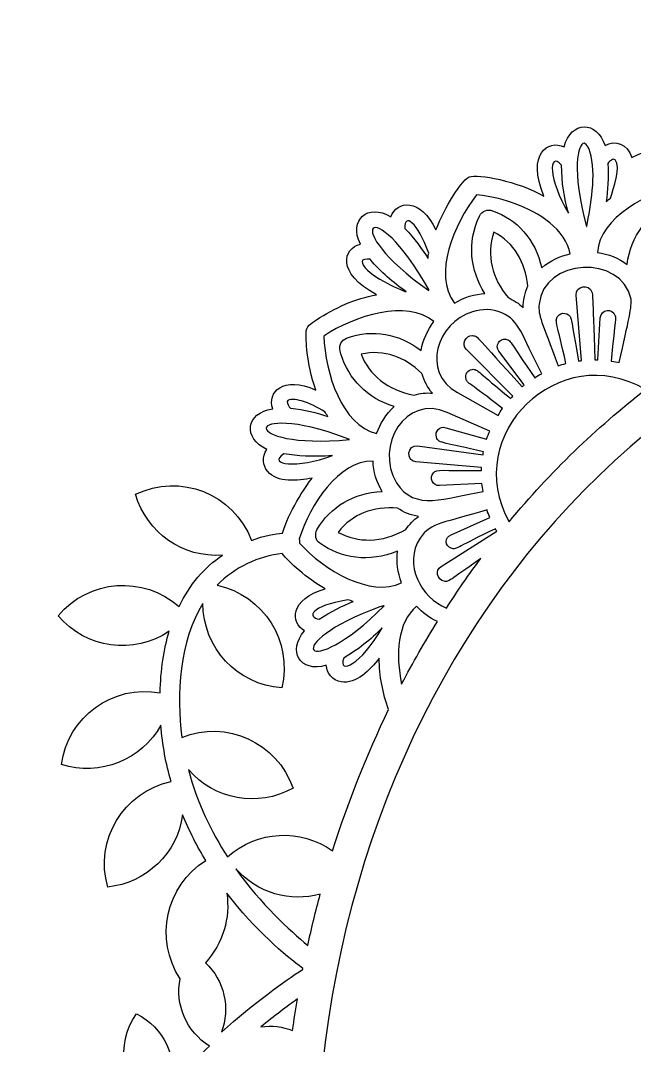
# Model space of a CAD drawing. Header units: millimetres. Extents: x -471 to 1551, y -2688 to 316.
# Drawn here: x 219.2 to 250.4, y -1533.8 to -1481.6 of the extents above; entities that cross this region are included whole.
import ezdxf

# ---------------------------------------------------------------- set-up
doc = ezdxf.new("R2010")
doc.units = ezdxf.units.MM
doc.header["$MEASUREMENT"] = 0
doc.layers.add('Layer 1', color=7, linetype='Continuous')

msp = doc.modelspace()

# ---------------------------------------------------------------- linework, layer by layer
at = {"layer": 'Layer 1', "color": 250}
for points, knots in [([(319.8197, -1599.9997), (319.3221, -1600.5894), (318.5664, -1601.7874), (317.0368, -1602.9668), (317.0368, -1602.9668), (315.2123, -1602.0269), (313.867, -1601.8057), (312.3373, -1601.8242), (312.3373, -1601.8242), (315.0096, -1601.4556), (317, -1599.244), (315.673, -1596.7561), (315.673, -1596.7561), (315.673, -1596.7561), (315.6177, -1596.6455), (315.6177, -1596.6455), (315.6177, -1596.6455), (315.5071, -1596.6455), (315.4703, -1596.6639), (315.2491, -1596.6639), (315.2491, -1596.6639), (317.0368, -1596.0373), (318.3638, -1594.8578), (318.6033, -1594.5998), (318.6033, -1594.5998), (318.6033, -1594.5998), (318.9719, -1594.2128), (318.9719, -1594.2128), (318.9719, -1594.2128), (318.9719, -1594.2128), (318.7139, -1593.7337), (318.7139, -1593.7337), (318.7139, -1593.7337), (315.2676, -1588.2785), (306.0896, -1593.3467), (306.8268, -1596.3322), (306.8268, -1596.3322), (304.3388, -1598.2673), (301.556, -1599.2257), (298.4598, -1599.4469), (298.4598, -1599.4469), (299.0864, -1599.0599), (300.8556, -1597.6776), (301.5744, -1596.9405), (301.5744, -1596.9405), (302.9382, -1597.3275), (305.4631, -1596.019), (306.6241, -1594.9316), (306.6241, -1594.9316), (308.5777, -1593.0702), (307.7115, -1590.2689), (307.7115, -1590.1952), (307.7115, -1590.1952), (307.435, -1590.1584), (304.8733, -1589.2), (302.9197, -1591.043), (302.9197, -1591.043), (301.7218, -1592.1856), (300.3212, -1594.5999), (300.6345, -1595.9452), (300.6345, -1595.9452), (299.7499, -1596.7193), (297.6673, -1599.0414), (295.2714, -1599.4469), (295.2714, -1599.4469), (294.2394, -1599.3547), (292.7834, -1599.1704), (291.7514, -1598.894), (291.7514, -1598.894), (284.3427, -1595.0053), (280.1407, -1592.6094), (273.4877, -1591.9644), (273.4877, -1591.9644), (278.3531, -1589.0157), (282.8499, -1587.0069), (286.8676, -1586.0301), (286.8676, -1586.0301), (309.8678, -1582.0308), (322.7869, -1562.9563), (323.3029, -1539.2005), (323.3029, -1539.2005), (323.5978, -1525.452), (319.4143, -1513.9888), (310.8445, -1505.161), (310.8445, -1505.161), (303.1778, -1497.2547), (293.6866, -1492.7395), (282.592, -1491.6706), (282.592, -1491.6706), (284.6561, -1485.4967), (276.0863, -1482.1793), (272.6584, -1485.2386), (272.6584, -1485.2386), (272.3267, -1485.5334), (272.124, -1485.8836), (272.0871, -1486.2338), (272.0871, -1486.2338), (272.0871, -1486.2338), (271.9397, -1486.326), (271.9397, -1486.326), (271.9397, -1486.326), (272.0318, -1484.0038), (268.2353, -1481.6264), (265.3235, -1483.9486), (265.3235, -1483.9486), (264.6047, -1483.9486), (263.9228, -1484.1144), (263.8859, -1484.1513), (263.8859, -1484.1513), (261.3426, -1484.6304), (258.9099, -1485.6994), (256.8458, -1487.2659), (256.8458, -1487.2659), (256.1455, -1487.2844), (252.0172, -1487.6714), (250.2848, -1488.5928), (250.2848, -1488.5928), (250.0637, -1487.8925), (249.4371, -1487.6898), (248.9211, -1487.9847), (248.9211, -1487.9847), (248.5156, -1486.7131), (247.1887, -1486.6946), (246.8385, -1488.0584), (246.8385, -1488.0584), (246.0276, -1487.6714), (244.9218, -1488.3901), (245.8064, -1490.5648), (245.8064, -1490.5648), (244.4795, -1489.7907), (242.4338, -1489.4222), (242.0099, -1489.588), (242.0099, -1489.588), (241.4939, -1489.8092), (240.554, -1491.5969), (240.3144, -1492.2787), (240.3144, -1492.2787), (239.5219, -1490.6385), (238.324, -1490.7859), (238.0107, -1491.6153), (238.0107, -1491.6153), (236.8496, -1490.8965), (235.8544, -1491.7811), (236.4626, -1492.9975), (236.4626, -1492.9975), (235.5964, -1493.2186), (235.2094, -1494.4719), (237.2919, -1495.5777), (237.2919, -1495.5777), (236.2046, -1495.762), (235.1357, -1496.2596), (234.2326, -1496.8493), (234.2326, -1496.8493), (233.9561, -1497.0336), (233.6981, -1497.1811), (233.6981, -1497.5496), (233.6981, -1497.5496), (233.7166, -1497.8076), (233.6797, -1498.9871), (234.1957, -1500.4246), (234.1957, -1500.4246), (232.5187, -1499.6875), (231.7077, -1500.5352), (232.0027, -1501.3829), (232.0027, -1501.3829), (230.6204, -1501.5856), (230.473, -1502.8942), (231.7078, -1503.447), (231.7078, -1503.447), (231.4313, -1503.834), (231.4866, -1504.258), (231.7446, -1504.5713), (231.7446, -1504.5713), (232.2423, -1505.161), (233.2559, -1505.0504), (234.0115, -1504.903), (234.0115, -1504.903), (233.6614, -1505.3269), (232.7951, -1506.6907), (232.5003, -1507.7044), (232.5003, -1507.7044), (232.1317, -1507.7412), (231.5603, -1507.8334), (230.9153, -1508.073), (230.9153, -1508.073), (230.0123, -1505.6956), (227.2847, -1504.6266), (225.0178, -1505.7324), (225.0178, -1505.7324), (225.5891, -1507.7044), (227.4505, -1508.976), (229.4409, -1508.8286), (229.4409, -1508.8286), (228.5195, -1509.4552), (227.7639, -1510.3214), (227.2294, -1511.4456), (227.2294, -1511.4456), (225.4233, -1509.8422), (222.6404, -1510.045), (221.0739, -1511.9064), (221.0739, -1511.9064), (222.493, -1513.5835), (224.9257, -1513.9152), (226.7318, -1512.6988), (226.7318, -1512.6988), (226.4553, -1513.6203), (226.2895, -1514.6708), (226.271, -1515.8319), (226.271, -1515.8319), (223.8568, -1515.3896), (221.5714, -1517.0482), (221.2397, -1519.481), (221.2397, -1519.481), (223.2117, -1520.1076), (225.3311, -1519.2413), (226.3079, -1517.4721), (226.3079, -1517.4721), (226.3815, -1518.4857), (226.5659, -1519.444), (226.8239, -1520.3471), (226.8239, -1520.3471), (224.3911, -1520.8631), (222.9168, -1523.3328), (223.5987, -1525.7102), (223.5987, -1525.7102), (225.5891, -1525.5075), (227.1372, -1523.9778), (227.4136, -1522.0427), (227.4136, -1522.0427), (227.7638, -1522.872), (228.1508, -1523.6461), (228.5931, -1524.3648), (228.5931, -1524.3648), (226.5474, -1525.6549), (225.9577, -1528.3641), (227.2846, -1530.3729), (227.2846, -1530.3729), (227.0266, -1531.6813), (227.5979, -1533.0636), (228.7774, -1533.8008), (228.7774, -1533.8008), (228.0033, -1534.538), (227.3768, -1535.2199), (226.8055, -1535.9018), (226.8055, -1535.9018), (227.1741, -1534.409), (226.4737, -1532.861), (225.0731, -1532.1606), (225.0731, -1532.1606), (223.9304, -1533.7087), (224.3359, -1535.9203), (225.9762, -1536.9339), (225.9762, -1536.9339), (225.5707, -1537.4684), (225.2205, -1538.0028), (224.8888, -1538.5557), (224.8888, -1538.5557), (224.723, -1537.2288), (223.7646, -1536.123), (222.4561, -1535.7728), (222.4561, -1535.7728), (221.7005, -1537.4315), (222.4193, -1539.3666), (224.0595, -1540.1406), (224.0595, -1540.1406), (223.5988, -1541.1359), (223.2671, -1542.1495), (223.0643, -1543.1446), (223.0643, -1543.1446), (222.9353, -1541.7809), (221.977, -1540.6013), (220.6131, -1540.2512), (220.6131, -1540.2512), (219.7653, -1542.1126), (220.7974, -1544.3057), (222.7878, -1544.8217), (222.7878, -1544.8217), (222.8247, -1544.748), (222.8615, -1544.6743), (222.88, -1544.5821), (222.88, -1544.5821), (222.8431, -1545.2271), (222.8431, -1545.8722), (222.9168, -1546.5172), (222.9168, -1546.5172), (221.9585, -1545.5036), (220.4473, -1545.1903), (219.1572, -1545.78), (219.1572, -1545.78), (219.618, -1547.5677), (221.4609, -1548.6182), (223.2301, -1548.1391), (223.2301, -1548.1391), (223.3223, -1548.5261), (223.8014, -1550.1295), (224.1148, -1550.3506), (224.1148, -1550.3506), (224.0041, -1550.8666), (223.9489, -1552.212), (224.1701, -1553.2993), (224.1701, -1553.2993), (222.6404, -1552.3041), (221.7005, -1553.0597), (221.8664, -1553.9259), (221.8664, -1553.9259), (220.5394, -1553.9075), (220.0971, -1555.1607), (221.2766, -1555.9163), (221.2766, -1555.9163), (220.65, -1556.5613), (220.9817, -1557.833), (223.3223, -1557.6856), (223.3223, -1557.6856), (222.1797, -1558.6992), (221.166, -1560.5238), (221.1844, -1560.9845), (221.1844, -1560.9845), (221.2397, -1561.5374), (222.622, -1562.9933), (223.1933, -1563.454), (223.1933, -1563.454), (221.3872, -1563.6936), (221.1476, -1564.8546), (221.8295, -1565.4259), (221.8295, -1565.4259), (220.779, -1566.2921), (221.295, -1567.527), (222.6588, -1567.3427), (222.6588, -1567.3427), (222.5851, -1568.2457), (223.6541, -1569.0013), (225.368, -1567.3795), (225.368, -1567.3795), (225.2021, -1568.4668), (225.3311, -1569.6279), (225.5891, -1570.6968), (225.5891, -1570.6968), (225.6813, -1571.0286), (225.7182, -1571.305), (226.0868, -1571.434), (226.0868, -1571.434), (226.3264, -1571.4893), (227.4505, -1571.9131), (228.9618, -1571.8763), (228.9618, -1571.8763), (227.727, -1573.2217), (228.2799, -1574.2722), (229.1829, -1574.2537), (229.1829, -1574.2537), (228.9249, -1575.6359), (230.1413, -1576.1888), (231.0443, -1575.1752), (231.0443, -1575.1752), (231.3208, -1575.5622), (231.7446, -1575.6543), (232.1133, -1575.4885), (232.1133, -1575.4885), (232.832, -1575.212), (233.0532, -1574.2169), (233.1453, -1573.4428), (233.1453, -1573.4428), (233.5692, -1574.1247), (235.4859, -1576.3915), (236.2784, -1576.0782), (236.2784, -1576.0782), (236.776, -1575.9307), (237.9186, -1575.3041), (238.7848, -1574.5486), (238.7848, -1574.5486), (238.6926, -1576.4284), (239.8537, -1576.797), (240.4803, -1576.2256), (240.4803, -1576.2256), (241.1438, -1577.4051), (242.4339, -1577.1287), (242.4892, -1575.728), (242.4892, -1575.728), (242.655, -1575.7833), (242.8393, -1575.7649), (243.0052, -1575.7096), (243.0052, -1575.7096), (243.0236, -1575.8939), (243.0605, -1576.2072), (243.1158, -1576.631), (243.1158, -1576.631), (242.268, -1577.184), (241.0885, -1579.3955), (240.9411, -1579.9852), (240.9411, -1579.9852), (240.6278, -1581.0725), (240.9226, -1582.0678), (241.2359, -1583.192), (241.2359, -1583.192), (241.2359, -1583.192), (241.3649, -1583.2105), (241.3649, -1583.2105), (241.3649, -1583.2105), (244.627, -1583.8555), (246.0092, -1580.188), (245.014, -1577.6447), (245.014, -1577.6447), (245.5117, -1578.603), (246.0093, -1579.4508), (246.2488, -1579.8194), (246.2488, -1579.8194), (247.5573, -1581.8835), (249.8979, -1582.9525), (250.2849, -1583.0815), (250.2849, -1583.0815), (250.2849, -1583.0815), (250.7825, -1583.2658), (250.7825, -1583.2658), (250.7825, -1583.2658), (250.7825, -1583.2658), (250.9115, -1583.0999), (250.9115, -1583.0999), (250.9115, -1583.0999), (252.1648, -1583.9477), (253.9524, -1584.8138), (255.1319, -1585.2009), (255.1319, -1585.2009), (256.8459, -1585.7722), (258.7994, -1585.6248), (260.6977, -1584.6296), (260.6977, -1584.6296), (260.6977, -1584.6296), (260.7714, -1584.6112), (260.7714, -1584.6112), (260.7714, -1584.6112), (260.7529, -1584.5558), (260.6977, -1584.0214), (260.4212, -1583.3211), (260.4212, -1583.3211), (263.1857, -1584.4453), (266.0607, -1585.2746), (269.0094, -1585.8275), (269.0094, -1585.8275), (257.454, -1592.112), (249.5846, -1600.5527), (247.2072, -1604.6625), (247.2072, -1604.6625), (247.2072, -1604.6625), (246.8386, -1605.2891), (246.8386, -1605.2891), (246.8386, -1605.2891), (246.8386, -1605.2891), (253.1968, -1610.7259), (253.1968, -1610.7259), (253.1968, -1610.7259), (253.5654, -1610.2651), (255.5189, -1607.4454), (258.8178, -1603.87), (258.8178, -1603.87), (260.4765, -1602.7827), (262.0246, -1602.2483), (263.4068, -1602.2667), (263.4068, -1602.2667), (269.2858, -1602.3957), (275.6625, -1606.2659), (280.5094, -1609.6016), (280.5094, -1609.6016), (287.1994, -1614.209), (294.8292, -1617.6369), (303.0488, -1617.8028), (303.0488, -1617.8028), (315.1939, -1618.0608), (322.6763, -1605.1417), (323.3214, -1604.4782), (323.3214, -1604.4782), (323.3214, -1604.4782), (319.8197, -1599.9997), (319.8197, -1599.9997)], [0, 0, 0, 0, 0.0084034, 0.0084034, 0.0084034, 0.0084034, 0.0168067, 0.0168067, 0.0168067, 0.0168067, 0.0252101, 0.0252101, 0.0252101, 0.0252101, 0.0336134, 0.0336134, 0.0336134, 0.0336134, 0.0420168, 0.0420168, 0.0420168, 0.0420168, 0.0504202, 0.0504202, 0.0504202, 0.0504202, 0.0588235, 0.0588235, 0.0588235, 0.0588235, 0.0672269, 0.0672269, 0.0672269, 0.0672269, 0.0756303, 0.0756303, 0.0756303, 0.0756303, 0.0840336, 0.0840336, 0.0840336, 0.0840336, 0.092437, 0.092437, 0.092437, 0.092437, 0.1008403, 0.1008403, 0.1008403, 0.1008403, 0.1092437, 0.1092437, 0.1092437, 0.1092437, 0.1176471, 0.1176471, 0.1176471, 0.1176471, 0.1260504, 0.1260504, 0.1260504, 0.1260504, 0.1344538, 0.1344538, 0.1344538, 0.1344538, 0.1428571, 0.1428571, 0.1428571, 0.1428571, 0.1512605, 0.1512605, 0.1512605, 0.1512605, 0.1596639, 0.1596639, 0.1596639, 0.1596639, 0.1680672, 0.1680672, 0.1680672, 0.1680672, 0.1764706, 0.1764706, 0.1764706, 0.1764706, 0.1848739, 0.1848739, 0.1848739, 0.1848739, 0.1932773, 0.1932773, 0.1932773, 0.1932773, 0.2016807, 0.2016807, 0.2016807, 0.2016807, 0.210084, 0.210084, 0.210084, 0.210084, 0.2184874, 0.2184874, 0.2184874, 0.2184874, 0.2268908, 0.2268908, 0.2268908, 0.2268908, 0.2352941, 0.2352941, 0.2352941, 0.2352941, 0.2436975, 0.2436975, 0.2436975, 0.2436975, 0.2521008, 0.2521008, 0.2521008, 0.2521008, 0.2605042, 0.2605042, 0.2605042, 0.2605042, 0.2689076, 0.2689076, 0.2689076, 0.2689076, 0.2773109, 0.2773109, 0.2773109, 0.2773109, 0.2857143, 0.2857143, 0.2857143, 0.2857143, 0.2941176, 0.2941176, 0.2941176, 0.2941176, 0.302521, 0.302521, 0.302521, 0.302521, 0.3109244, 0.3109244, 0.3109244, 0.3109244, 0.3193277, 0.3193277, 0.3193277, 0.3193277, 0.3277311, 0.3277311, 0.3277311, 0.3277311, 0.3361345, 0.3361345, 0.3361345, 0.3361345, 0.3445378, 0.3445378, 0.3445378, 0.3445378, 0.3529412, 0.3529412, 0.3529412, 0.3529412, 0.3613445, 0.3613445, 0.3613445, 0.3613445, 0.3697479, 0.3697479, 0.3697479, 0.3697479, 0.3781513, 0.3781513, 0.3781513, 0.3781513, 0.3865546, 0.3865546, 0.3865546, 0.3865546, 0.394958, 0.394958, 0.394958, 0.394958, 0.4033613, 0.4033613, 0.4033613, 0.4033613, 0.4117647, 0.4117647, 0.4117647, 0.4117647, 0.4201681, 0.4201681, 0.4201681, 0.4201681, 0.4285714, 0.4285714, 0.4285714, 0.4285714, 0.4369748, 0.4369748, 0.4369748, 0.4369748, 0.4453782, 0.4453782, 0.4453782, 0.4453782, 0.4537815, 0.4537815, 0.4537815, 0.4537815, 0.4621849, 0.4621849, 0.4621849, 0.4621849, 0.4705882, 0.4705882, 0.4705882, 0.4705882, 0.4789916, 0.4789916, 0.4789916, 0.4789916, 0.487395, 0.487395, 0.487395, 0.487395, 0.4957983, 0.4957983, 0.4957983, 0.4957983, 0.5042017, 0.5042017, 0.5042017, 0.5042017, 0.512605, 0.512605, 0.512605, 0.512605, 0.5210084, 0.5210084, 0.5210084, 0.5210084, 0.5294118, 0.5294118, 0.5294118, 0.5294118, 0.5378151, 0.5378151, 0.5378151, 0.5378151, 0.5462185, 0.5462185, 0.5462185, 0.5462185, 0.5546218, 0.5546218, 0.5546218, 0.5546218, 0.5630252, 0.5630252, 0.5630252, 0.5630252, 0.5714286, 0.5714286, 0.5714286, 0.5714286, 0.5798319, 0.5798319, 0.5798319, 0.5798319, 0.5882353, 0.5882353, 0.5882353, 0.5882353, 0.5966387, 0.5966387, 0.5966387, 0.5966387, 0.605042, 0.605042, 0.605042, 0.605042, 0.6134454, 0.6134454, 0.6134454, 0.6134454, 0.6218487, 0.6218487, 0.6218487, 0.6218487, 0.6302521, 0.6302521, 0.6302521, 0.6302521, 0.6386555, 0.6386555, 0.6386555, 0.6386555, 0.6470588, 0.6470588, 0.6470588, 0.6470588, 0.6554622, 0.6554622, 0.6554622, 0.6554622, 0.6638655, 0.6638655, 0.6638655, 0.6638655, 0.6722689, 0.6722689, 0.6722689, 0.6722689, 0.6806723, 0.6806723, 0.6806723, 0.6806723, 0.6890756, 0.6890756, 0.6890756, 0.6890756, 0.697479, 0.697479, 0.697479, 0.697479, 0.7058824, 0.7058824, 0.7058824, 0.7058824, 0.7142857, 0.7142857, 0.7142857, 0.7142857, 0.7226891, 0.7226891, 0.7226891, 0.7226891, 0.7310924, 0.7310924, 0.7310924, 0.7310924, 0.7394958, 0.7394958, 0.7394958, 0.7394958, 0.7478992, 0.7478992, 0.7478992, 0.7478992, 0.7563025, 0.7563025, 0.7563025, 0.7563025, 0.7647059, 0.7647059, 0.7647059, 0.7647059, 0.7731092, 0.7731092, 0.7731092, 0.7731092, 0.7815126, 0.7815126, 0.7815126, 0.7815126, 0.789916, 0.789916, 0.789916, 0.789916, 0.7983193, 0.7983193, 0.7983193, 0.7983193, 0.8067227, 0.8067227, 0.8067227, 0.8067227, 0.8151261, 0.8151261, 0.8151261, 0.8151261, 0.8235294, 0.8235294, 0.8235294, 0.8235294, 0.8319328, 0.8319328, 0.8319328, 0.8319328, 0.8403361, 0.8403361, 0.8403361, 0.8403361, 0.8487395, 0.8487395, 0.8487395, 0.8487395, 0.8571429, 0.8571429, 0.8571429, 0.8571429, 0.8655462, 0.8655462, 0.8655462, 0.8655462, 0.8739496, 0.8739496, 0.8739496, 0.8739496, 0.8823529, 0.8823529, 0.8823529, 0.8823529, 0.8907563, 0.8907563, 0.8907563, 0.8907563, 0.8991597, 0.8991597, 0.8991597, 0.8991597, 0.907563, 0.907563, 0.907563, 0.907563, 0.9159664, 0.9159664, 0.9159664, 0.9159664, 0.9243697, 0.9243697, 0.9243697, 0.9243697, 0.9327731, 0.9327731, 0.9327731, 0.9327731, 0.9411765, 0.9411765, 0.9411765, 0.9411765, 0.9495798, 0.9495798, 0.9495798, 0.9495798, 0.9579832, 0.9579832, 0.9579832, 0.9579832, 0.9663866, 0.9663866, 0.9663866, 0.9663866, 0.9747899, 0.9747899, 0.9747899, 0.9747899, 0.9831933, 0.9831933, 0.9831933, 0.9831933, 1, 1, 1, 1]), ([(246.7094, -1488.9797), (246.7094, -1489.9012), (246.8384, -1490.62), (247.0596, -1491.4309), (247.0596, -1491.4309), (246.046, -1489.7169), (246.0091, -1488.2425), (246.7094, -1488.9797)], [0, 0, 0, 0, 0.3333333, 0.3333333, 0.3333333, 0.3333333, 1, 1, 1, 1]), ([(247.8521, -1487.8739), (248.0179, -1487.8739), (248.1469, -1488.2794), (248.1469, -1488.2978), (248.1469, -1488.2978), (248.5155, -1489.4589), (248.1654, -1491.0807), (247.9995, -1492.0943), (247.9995, -1492.0943), (247.9995, -1492.0943), (247.9995, -1492.1127), (247.981, -1492.1127), (247.981, -1492.1127), (247.1887, -1489.2193), (247.5572, -1487.8739), (247.8521, -1487.8739)], [0, 0, 0, 0, 0.2, 0.2, 0.2, 0.2, 0.4, 0.4, 0.4, 0.4, 0.6, 0.6, 0.6, 0.6, 1, 1, 1, 1]), ([(249.0685, -1488.9059), (249.1606, -1488.7769), (249.3265, -1488.6111), (249.4371, -1488.7216), (249.4371, -1488.7216), (249.7504, -1489.0534), (249.3449, -1490.2144), (249.1975, -1490.6567), (249.1975, -1490.6567), (249.1238, -1490.712), (249.05, -1490.7857), (248.9763, -1490.841), (248.9763, -1490.841), (249.0685, -1490.2697), (249.1053, -1489.6247), (249.0685, -1488.9059)], [0, 0, 0, 0, 0.2, 0.2, 0.2, 0.2, 0.4, 0.4, 0.4, 0.4, 0.6, 0.6, 0.6, 0.6, 1, 1, 1, 1]), ([(239.9458, -1495.3194), (239.9458, -1495.3379), (239.9458, -1495.3379), (239.9458, -1495.3563), (239.9458, -1495.3563), (235.2647, -1492.1127), (237.0708, -1490.196), (239.9458, -1495.3194)], [0, 0, 0, 0, 0.3333333, 0.3333333, 0.3333333, 0.3333333, 1, 1, 1, 1]), ([(252.9756, -1489.938), (254.284, -1491.3018), (255.5741, -1493.7345), (254.6895, -1495.2826), (254.6895, -1495.2826), (254.1735, -1495.0246), (253.6574, -1494.8956), (253.1046, -1494.8956), (253.1046, -1494.8956), (253.8049, -1493.5502), (253.7312, -1492.1864), (253.0677, -1491.0623), (253.0677, -1491.0623), (252.9387, -1490.8226), (252.6254, -1490.7305), (252.3858, -1490.8411), (252.3858, -1490.8411), (251.0589, -1491.4861), (250.2479, -1492.5735), (250.0452, -1494.0479), (250.0452, -1494.0479), (249.6029, -1493.6977), (249.1053, -1493.5134), (248.534, -1493.4213), (248.534, -1493.4213), (248.6446, -1491.6704), (251.0957, -1490.3435), (252.9756, -1489.938)], [0, 0, 0, 0, 0.125, 0.125, 0.125, 0.125, 0.25, 0.25, 0.25, 0.25, 0.375, 0.375, 0.375, 0.375, 0.5, 0.5, 0.5, 0.5, 0.625, 0.625, 0.625, 0.625, 0.75, 0.75, 0.75, 0.75, 1, 1, 1, 1]), ([(242.3785, -1490.4909), (243.2078, -1490.583), (243.8713, -1490.7673), (244.3504, -1490.9516), (244.3504, -1490.9516), (245.5299, -1491.3755), (246.9306, -1492.2786), (247.1518, -1493.495), (247.1518, -1493.495), (246.6357, -1493.6056), (246.1381, -1493.8451), (245.6958, -1494.2137), (245.6958, -1494.2137), (245.3641, -1492.7393), (244.4426, -1491.7442), (243.1894, -1491.3019), (243.1894, -1491.3019), (242.9498, -1491.2097), (242.655, -1491.3019), (242.526, -1491.5783), (242.526, -1491.5783), (241.8993, -1492.9606), (242.0468, -1494.3059), (242.8024, -1495.5223), (242.8024, -1495.5223), (242.3048, -1495.5407), (241.7519, -1495.7066), (241.2543, -1496.0014), (241.2543, -1496.0014), (240.1485, -1494.527), (241.2359, -1492.0021), (242.3785, -1490.4909)], [0, 0, 0, 0, 0.1111111, 0.1111111, 0.1111111, 0.1111111, 0.2222222, 0.2222222, 0.2222222, 0.2222222, 0.3333333, 0.3333333, 0.3333333, 0.3333333, 0.4444444, 0.4444444, 0.4444444, 0.4444444, 0.5555556, 0.5555556, 0.5555556, 0.5555556, 0.6666667, 0.6666667, 0.6666667, 0.6666667, 0.7777778, 0.7777778, 0.7777778, 0.7777778, 1, 1, 1, 1]), ([(239.9458, -1493.4581), (239.9273, -1493.5317), (239.9089, -1493.6607), (239.9089, -1493.7345), (239.9089, -1493.7345), (239.5956, -1493.2369), (239.227, -1492.7209), (238.7295, -1492.2049), (238.7295, -1492.2049), (238.6926, -1491.3755), (239.3745, -1491.8916), (239.9458, -1493.4581)], [0, 0, 0, 0, 0.25, 0.25, 0.25, 0.25, 0.5, 0.5, 0.5, 0.5, 1, 1, 1, 1]), ([(244.9955, -1495.1168), (244.8297, -1495.4854), (244.7559, -1495.8539), (244.7559, -1496.241), (244.7559, -1496.241), (244.5347, -1496.0198), (244.2767, -1495.854), (243.9818, -1495.725), (243.9818, -1495.725), (243.1709, -1494.7297), (242.8576, -1493.5871), (243.263, -1492.3892), (243.263, -1492.3892), (244.3136, -1492.942), (244.848, -1493.9188), (244.9955, -1495.1168)], [0, 0, 0, 0, 0.2, 0.2, 0.2, 0.2, 0.4, 0.4, 0.4, 0.4, 0.6, 0.6, 0.6, 0.6, 1, 1, 1, 1]), ([(302.975, -1616.1255), (295.1609, -1615.9597), (287.8259, -1612.6607), (281.394, -1608.2192), (281.394, -1608.2192), (276.2152, -1604.6439), (269.6359, -1600.7), (263.3514, -1600.571), (263.3514, -1600.571), (261.5822, -1600.5341), (259.6655, -1601.1976), (257.6751, -1602.5245), (257.6751, -1602.5245), (257.6751, -1602.5245), (257.5829, -1602.5798), (257.5829, -1602.5798), (257.5829, -1602.5798), (257.5829, -1602.5798), (257.5092, -1602.6535), (257.5092, -1602.6535), (257.5092, -1602.6535), (255.8505, -1604.4412), (254.2656, -1606.321), (252.8096, -1608.2192), (252.8096, -1608.2192), (252.8096, -1608.2192), (248.9947, -1604.9572), (248.9947, -1604.9572), (248.9947, -1604.9572), (252.0172, -1600.313), (260.7528, -1591.8353), (272.0686, -1586.2143), (272.0686, -1586.2143), (272.0686, -1586.2143), (274.6672, -1584.9242), (274.6672, -1584.9242), (274.6672, -1584.9242), (274.6672, -1584.9242), (271.7921, -1584.5556), (271.7921, -1584.5556), (271.7921, -1584.5556), (251.8513, -1582.0492), (233.7534, -1566.0154), (234.2326, -1539.6795), (234.2326, -1539.6795), (234.7302, -1513.2514), (253.3073, -1492.6103), (278.519, -1493.1447), (278.519, -1493.1447), (284.7113, -1493.2737), (290.4613, -1494.4532), (295.6032, -1496.6464), (295.6032, -1496.6464), (305.6289, -1500.9036), (314.641, -1509.6761), (318.7508, -1520.9182), (318.7508, -1520.9182), (323.9111, -1535.0168), (322.3078, -1556.3952), (311.25, -1570.0331), (311.25, -1570.0331), (300.9847, -1582.6758), (287.2546, -1584.0027), (286.4622, -1584.2976), (286.4622, -1584.2976), (277.5791, -1586.4723), (269.2489, -1592.6647), (267.8483, -1593.4756), (267.8483, -1593.4756), (271.3867, -1593.6783), (276.1969, -1592.9596), (284.1584, -1596.9588), (284.1584, -1596.9588), (288.6, -1599.1888), (292.8941, -1601.4372), (296.8933, -1603.6488), (296.8933, -1603.6488), (301.0399, -1605.934), (304.8917, -1607.1319), (308.3565, -1607.2057), (308.3565, -1607.2057), (313.1298, -1607.3163), (316.9631, -1605.8419), (319.7276, -1602.8563), (319.7276, -1602.8563), (319.7276, -1602.8563), (321.0177, -1604.5887), (321.0177, -1604.5887), (321.0177, -1604.5887), (315.5072, -1612.3844), (309.4254, -1616.273), (302.975, -1616.1255)], [0, 0, 0, 0, 0.0416667, 0.0416667, 0.0416667, 0.0416667, 0.0833333, 0.0833333, 0.0833333, 0.0833333, 0.125, 0.125, 0.125, 0.125, 0.1666667, 0.1666667, 0.1666667, 0.1666667, 0.2083333, 0.2083333, 0.2083333, 0.2083333, 0.25, 0.25, 0.25, 0.25, 0.2916667, 0.2916667, 0.2916667, 0.2916667, 0.3333333, 0.3333333, 0.3333333, 0.3333333, 0.375, 0.375, 0.375, 0.375, 0.4166667, 0.4166667, 0.4166667, 0.4166667, 0.4583333, 0.4583333, 0.4583333, 0.4583333, 0.5, 0.5, 0.5, 0.5, 0.5416667, 0.5416667, 0.5416667, 0.5416667, 0.5833333, 0.5833333, 0.5833333, 0.5833333, 0.625, 0.625, 0.625, 0.625, 0.6666667, 0.6666667, 0.6666667, 0.6666667, 0.7083333, 0.7083333, 0.7083333, 0.7083333, 0.75, 0.75, 0.75, 0.75, 0.7916667, 0.7916667, 0.7916667, 0.7916667, 0.8333333, 0.8333333, 0.8333333, 0.8333333, 0.875, 0.875, 0.875, 0.875, 0.9166667, 0.9166667, 0.9166667, 0.9166667, 1, 1, 1, 1]), ([(236.5731, -1493.9741), (236.5547, -1493.9188), (236.5547, -1493.8635), (236.5731, -1493.8267), (236.5731, -1493.8267), (236.61, -1493.7898), (236.739, -1493.753), (236.9602, -1493.7714), (236.9602, -1493.7714), (237.5315, -1494.4533), (238.1028, -1494.9324), (238.8031, -1495.4301), (238.8031, -1495.4301), (238.5083, -1495.3379), (236.7575, -1494.5823), (236.5731, -1493.9741)], [0, 0, 0, 0, 0.2, 0.2, 0.2, 0.2, 0.4, 0.4, 0.4, 0.4, 0.6, 0.6, 0.6, 0.6, 1, 1, 1, 1]), ([(250.2479, -1495.7986), (250.3032, -1496.0935), (250.1189, -1496.9228), (249.6398, -1499.0238), (249.6398, -1499.0238), (249.5292, -1499.0053), (249.3818, -1498.9685), (249.2343, -1498.9501), (249.2343, -1498.9501), (249.4555, -1496.6832), (249.4923, -1496.7938), (249.437, -1496.6464), (249.437, -1496.6464), (249.308, -1496.2225), (248.7182, -1496.3146), (248.6814, -1496.757), (248.6814, -1496.757), (248.6814, -1496.757), (248.5524, -1498.8948), (248.5524, -1498.8948), (248.5524, -1498.8948), (248.4234, -1498.8948), (248.4234, -1498.8948), (248.4049, -1498.8948), (248.4049, -1498.8948), (248.2759, -1495.3564), (248.2943, -1495.5407), (248.2575, -1495.4485), (248.2575, -1495.4485), (248.11, -1494.9878), (247.4097, -1495.1352), (247.4465, -1495.596), (247.4465, -1495.596), (247.4465, -1495.596), (247.723, -1498.9318), (247.723, -1498.9318), (247.723, -1498.9318), (247.6677, -1498.9318), (247.6861, -1498.9318), (247.5755, -1498.9502), (247.5755, -1498.9502), (247.1885, -1496.7387), (247.2069, -1496.8308), (247.1885, -1496.794), (247.1885, -1496.794), (247.0964, -1496.4807), (246.6725, -1496.4254), (246.5066, -1496.6834), (246.5066, -1496.6834), (246.3408, -1496.923), (246.4881, -1497.0151), (246.9305, -1499.0792), (246.9305, -1499.0792), (246.783, -1499.1161), (246.654, -1499.1529), (246.5435, -1499.1898), (246.5435, -1499.1898), (245.6773, -1496.9046), (245.5114, -1496.6465), (245.5667, -1496.0568), (245.5667, -1496.0568), (245.788, -1493.7345), (249.7504, -1493.4949), (250.2479, -1495.7986)], [0, 0, 0, 0, 0.0588235, 0.0588235, 0.0588235, 0.0588235, 0.1176471, 0.1176471, 0.1176471, 0.1176471, 0.1764706, 0.1764706, 0.1764706, 0.1764706, 0.2352941, 0.2352941, 0.2352941, 0.2352941, 0.2941176, 0.2941176, 0.2941176, 0.2941176, 0.3529412, 0.3529412, 0.3529412, 0.3529412, 0.4117647, 0.4117647, 0.4117647, 0.4117647, 0.4705882, 0.4705882, 0.4705882, 0.4705882, 0.5294118, 0.5294118, 0.5294118, 0.5294118, 0.5882353, 0.5882353, 0.5882353, 0.5882353, 0.6470588, 0.6470588, 0.6470588, 0.6470588, 0.7058824, 0.7058824, 0.7058824, 0.7058824, 0.7647059, 0.7647059, 0.7647059, 0.7647059, 0.8235294, 0.8235294, 0.8235294, 0.8235294, 0.8823529, 0.8823529, 0.8823529, 0.8823529, 1, 1, 1, 1]), ([(240.2038, -1496.9413), (239.872, -1497.3836), (239.6509, -1497.8812), (239.5588, -1498.4157), (239.5588, -1498.4157), (238.4345, -1497.5679), (237.1261, -1497.2915), (235.7623, -1497.7891), (235.7623, -1497.7891), (235.6333, -1497.8444), (235.5227, -1497.9365), (235.4674, -1498.0471), (235.4674, -1498.0471), (235.3753, -1498.2498), (235.4121, -1498.3972), (235.4674, -1498.5815), (235.4674, -1498.5815), (235.8729, -1499.89), (236.8128, -1500.8299), (238.1766, -1501.2723), (238.1766, -1501.2723), (237.7711, -1501.6593), (237.4763, -1502.12), (237.292, -1502.636), (237.292, -1502.636), (235.5227, -1502.2122), (234.675, -1499.5767), (234.6013, -1497.6785), (234.6013, -1497.6785), (236.1678, -1496.6464), (238.8216, -1495.7986), (240.2038, -1496.9413)], [0, 0, 0, 0, 0.1111111, 0.1111111, 0.1111111, 0.1111111, 0.2222222, 0.2222222, 0.2222222, 0.2222222, 0.3333333, 0.3333333, 0.3333333, 0.3333333, 0.4444444, 0.4444444, 0.4444444, 0.4444444, 0.5555556, 0.5555556, 0.5555556, 0.5555556, 0.6666667, 0.6666667, 0.6666667, 0.6666667, 0.7777778, 0.7777778, 0.7777778, 0.7777778, 1, 1, 1, 1]), ([(242.1758, -1496.4437), (242.655, -1496.2962), (243.1894, -1496.2778), (243.6686, -1496.499), (243.6686, -1496.499), (244.59, -1496.9045), (244.6454, -1497.5679), (245.6958, -1499.5952), (245.6958, -1499.5952), (245.5852, -1499.6505), (245.4562, -1499.7242), (245.3457, -1499.7979), (245.3457, -1499.7979), (244.1109, -1498.0655), (244.1662, -1497.8996), (243.8713, -1497.8443), (243.8713, -1497.8443), (243.5395, -1497.789), (243.3, -1498.1761), (243.5211, -1498.4525), (243.5211, -1498.4525), (243.5211, -1498.4525), (244.8112, -1500.1664), (244.8112, -1500.1664), (244.8112, -1500.1664), (244.7744, -1500.2033), (244.7375, -1500.2217), (244.7006, -1500.2586), (244.7006, -1500.2586), (242.36, -1497.7337), (242.4706, -1497.66), (242.1757, -1497.66), (242.1757, -1497.66), (241.8071, -1497.6415), (241.6044, -1498.1023), (241.8624, -1498.3603), (241.8624, -1498.3603), (241.8624, -1498.3603), (244.2214, -1500.7377), (244.2214, -1500.7377), (244.2214, -1500.7377), (244.1661, -1500.8114), (244.1477, -1500.8114), (244.1108, -1500.8483), (244.1108, -1500.8483), (242.4521, -1499.5214), (242.4521, -1499.3555), (242.1573, -1499.3739), (242.1573, -1499.3739), (241.9177, -1499.3924), (241.7703, -1499.6319), (241.844, -1499.8716), (241.844, -1499.8716), (241.9177, -1500.0927), (241.973, -1500.019), (243.7054, -1501.3643), (243.7054, -1501.3643), (243.5947, -1501.5118), (243.5764, -1501.5486), (243.4842, -1501.7145), (243.4842, -1501.7145), (243.4842, -1501.7145), (241.4016, -1500.5534), (241.4016, -1500.5534), (241.4016, -1500.5534), (239.5403, -1499.5214), (240.3697, -1496.9781), (242.1758, -1496.4437)], [0, 0, 0, 0, 0.0555556, 0.0555556, 0.0555556, 0.0555556, 0.1111111, 0.1111111, 0.1111111, 0.1111111, 0.1666667, 0.1666667, 0.1666667, 0.1666667, 0.2222222, 0.2222222, 0.2222222, 0.2222222, 0.2777778, 0.2777778, 0.2777778, 0.2777778, 0.3333333, 0.3333333, 0.3333333, 0.3333333, 0.3888889, 0.3888889, 0.3888889, 0.3888889, 0.4444444, 0.4444444, 0.4444444, 0.4444444, 0.5, 0.5, 0.5, 0.5, 0.5555556, 0.5555556, 0.5555556, 0.5555556, 0.6111111, 0.6111111, 0.6111111, 0.6111111, 0.6666667, 0.6666667, 0.6666667, 0.6666667, 0.7222222, 0.7222222, 0.7222222, 0.7222222, 0.7777778, 0.7777778, 0.7777778, 0.7777778, 0.8333333, 0.8333333, 0.8333333, 0.8333333, 0.8888889, 0.8888889, 0.8888889, 0.8888889, 1, 1, 1, 1]), ([(250.9852, -1500.406), (248.4603, -1502.3596), (246.1382, -1504.5895), (244.0372, -1507.1328), (244.0372, -1507.1328), (241.5676, -1502.6913), (246.5989, -1497.8075), (250.9852, -1500.406)], [0, 0, 0, 0, 0.3333333, 0.3333333, 0.3333333, 0.3333333, 1, 1, 1, 1]), ([(239.2086, -1500.6825), (237.8264, -1500.4245), (236.9234, -1499.6689), (236.4995, -1498.5999), (236.4995, -1498.5999), (237.6789, -1498.3419), (238.7295, -1498.7474), (239.5956, -1499.5767), (239.5956, -1499.5767), (239.7062, -1499.9637), (239.8905, -1500.2955), (240.1301, -1500.5903), (240.1301, -1500.5903), (239.8168, -1500.5535), (239.5035, -1500.5903), (239.2086, -1500.6825)], [0, 0, 0, 0, 0.2, 0.2, 0.2, 0.2, 0.4, 0.4, 0.4, 0.4, 0.6, 0.6, 0.6, 0.6, 1, 1, 1, 1]), ([(242.8946, -1502.9309), (242.8946, -1502.9309), (240.812, -1502.3411), (240.812, -1502.3411), (240.812, -1502.3411), (240.5172, -1502.249), (240.2407, -1502.5254), (240.3329, -1502.8203), (240.3329, -1502.8203), (240.4435, -1503.1889), (240.7752, -1503.0599), (242.7287, -1503.5759), (242.7287, -1503.5759), (242.7103, -1503.6312), (242.7103, -1503.6496), (242.7103, -1503.7233), (242.7103, -1503.7233), (242.7103, -1503.7233), (239.3745, -1503.2626), (239.3745, -1503.2626), (239.3745, -1503.2626), (238.8585, -1503.1889), (238.7479, -1504.0367), (239.2823, -1504.0735), (239.2823, -1504.0735), (239.2823, -1504.0735), (242.6365, -1504.3684), (242.6365, -1504.3684), (242.6365, -1504.3684), (242.6365, -1504.3868), (242.6365, -1504.5342), (242.6365, -1504.5158), (242.6365, -1504.5158), (240.4986, -1504.5527), (240.3881, -1504.4237), (240.1853, -1504.6448), (240.1853, -1504.6448), (239.9457, -1504.8844), (240.1485, -1505.3083), (240.4986, -1505.2898), (240.4986, -1505.2898), (240.4986, -1505.2898), (242.6549, -1505.1792), (242.6549, -1505.1792), (242.6549, -1505.1792), (242.6733, -1505.3267), (242.6917, -1505.4557), (242.7102, -1505.5847), (242.7102, -1505.5847), (240.7751, -1505.898), (239.2454, -1506.6351), (238.3055, -1505.1424), (238.3055, -1505.1424), (237.1629, -1503.2625), (238.7847, -1500.6271), (240.8857, -1501.567), (240.8857, -1501.567), (240.8857, -1501.567), (243.0604, -1502.5253), (243.0604, -1502.5253), (243.0604, -1502.5253), (242.9867, -1502.6544), (242.9314, -1502.7834), (242.8946, -1502.9309)], [0, 0, 0, 0, 0.0588235, 0.0588235, 0.0588235, 0.0588235, 0.1176471, 0.1176471, 0.1176471, 0.1176471, 0.1764706, 0.1764706, 0.1764706, 0.1764706, 0.2352941, 0.2352941, 0.2352941, 0.2352941, 0.2941176, 0.2941176, 0.2941176, 0.2941176, 0.3529412, 0.3529412, 0.3529412, 0.3529412, 0.4117647, 0.4117647, 0.4117647, 0.4117647, 0.4705882, 0.4705882, 0.4705882, 0.4705882, 0.5294118, 0.5294118, 0.5294118, 0.5294118, 0.5882353, 0.5882353, 0.5882353, 0.5882353, 0.6470588, 0.6470588, 0.6470588, 0.6470588, 0.7058824, 0.7058824, 0.7058824, 0.7058824, 0.7647059, 0.7647059, 0.7647059, 0.7647059, 0.8235294, 0.8235294, 0.8235294, 0.8235294, 0.8823529, 0.8823529, 0.8823529, 0.8823529, 1, 1, 1, 1]), ([(235.6885, -1502.8572), (235.6885, -1502.8572), (235.8728, -1502.9309), (235.8728, -1502.9309), (235.8728, -1502.9309), (235.8913, -1502.9309), (235.8913, -1502.9493), (235.9097, -1502.9493), (235.9097, -1502.9493), (230.1413, -1503.4838), (230.4546, -1500.9036), (235.6885, -1502.8572)], [0, 0, 0, 0, 0.25, 0.25, 0.25, 0.25, 0.5, 0.5, 0.5, 0.5, 1, 1, 1, 1]), ([(232.7398, -1501.0142), (232.7767, -1500.8483), (233.219, -1500.9036), (233.4586, -1500.9773), (233.4586, -1500.9773), (233.864, -1501.0879), (234.2879, -1501.3275), (234.6565, -1501.5303), (234.6565, -1501.5303), (234.7118, -1501.6039), (234.7487, -1501.6961), (234.804, -1501.7699), (234.804, -1501.7699), (234.2511, -1501.5856), (233.6245, -1501.4197), (232.9057, -1501.346), (232.9057, -1501.346), (232.832, -1501.2723), (232.7214, -1501.1063), (232.7398, -1501.0142)], [0, 0, 0, 0, 0.1666667, 0.1666667, 0.1666667, 0.1666667, 0.3333333, 0.3333333, 0.3333333, 0.3333333, 0.5, 0.5, 0.5, 0.5, 0.6666667, 0.6666667, 0.6666667, 0.6666667, 1, 1, 1, 1]), ([(232.574, -1503.668), (233.2743, -1503.797), (233.993, -1503.8339), (235.0435, -1503.7602), (235.0435, -1503.7602), (233.2374, -1504.4237), (231.6893, -1504.2578), (232.574, -1503.668)], [0, 0, 0, 0, 0.3333333, 0.3333333, 0.3333333, 0.3333333, 1, 1, 1, 1]), ([(237.1076, -1504.0367), (237.1261, -1504.5711), (237.2919, -1505.124), (237.5684, -1505.5847), (237.5684, -1505.5847), (236.1124, -1505.6584), (234.9514, -1506.3404), (234.2511, -1507.5383), (234.2511, -1507.5383), (234.1221, -1507.7779), (234.1957, -1508.0912), (234.3985, -1508.2202), (234.3985, -1508.2202), (235.4674, -1508.9943), (236.9049, -1509.2155), (238.3608, -1508.6257), (238.3608, -1508.6257), (238.2872, -1509.1601), (238.3608, -1509.713), (238.5635, -1510.2291), (238.5635, -1510.2291), (236.9786, -1511.0032), (234.6012, -1509.5841), (233.3664, -1508.2202), (233.3664, -1508.2202), (233.3664, -1508.1649), (233.3848, -1508.1281), (233.3479, -1507.9991), (233.3479, -1507.9991), (233.9194, -1506.2482), (235.3384, -1504.0367), (237.1076, -1504.0367)], [0, 0, 0, 0, 0.1111111, 0.1111111, 0.1111111, 0.1111111, 0.2222222, 0.2222222, 0.2222222, 0.2222222, 0.3333333, 0.3333333, 0.3333333, 0.3333333, 0.4444444, 0.4444444, 0.4444444, 0.4444444, 0.5555556, 0.5555556, 0.5555556, 0.5555556, 0.6666667, 0.6666667, 0.6666667, 0.6666667, 0.7777778, 0.7777778, 0.7777778, 0.7777778, 1, 1, 1, 1]), ([(238.3608, -1506.4325), (238.6742, -1506.6537), (239.0428, -1506.8011), (239.4298, -1506.8564), (239.4298, -1506.8564), (239.1718, -1507.0407), (238.9506, -1507.2618), (238.7848, -1507.5198), (238.7848, -1507.5198), (237.5315, -1508.2201), (236.3521, -1508.2018), (235.3384, -1507.6673), (235.3384, -1507.6673), (236.0571, -1506.709), (237.1261, -1506.3404), (238.3608, -1506.4325)], [0, 0, 0, 0, 0.2, 0.2, 0.2, 0.2, 0.4, 0.4, 0.4, 0.4, 0.6, 0.6, 0.6, 0.6, 1, 1, 1, 1]), ([(241.0884, -1508.4782), (241.3649, -1508.5704), (241.4386, -1508.3861), (243.3368, -1507.483), (243.3368, -1507.483), (243.3737, -1507.5751), (243.3921, -1507.5751), (243.4105, -1507.612), (243.4105, -1507.612), (243.4105, -1507.612), (240.5723, -1509.3997), (240.5723, -1509.3997), (240.5723, -1509.3997), (240.259, -1509.584), (240.3696, -1510.0816), (240.7382, -1510.1553), (240.7382, -1510.1553), (240.9778, -1510.1922), (240.9225, -1510.1553), (242.5996, -1508.9942), (242.5996, -1508.9942), (241.9914, -1509.8052), (241.4016, -1510.6529), (240.8488, -1511.5191), (240.8488, -1511.5191), (239.5587, -1511.0215), (238.6372, -1509.2707), (239.5034, -1507.9621), (239.5034, -1507.9621), (240.0563, -1507.1512), (240.7566, -1507.1881), (242.9129, -1506.5246), (242.9129, -1506.5246), (242.9497, -1506.6721), (243.005, -1506.8011), (243.0603, -1506.9116), (243.0603, -1506.9116), (243.0603, -1506.9116), (241.0884, -1507.7962), (241.0884, -1507.7962), (241.0884, -1507.7962), (240.7383, -1507.9069), (240.7567, -1508.3676), (241.0884, -1508.4782)], [0, 0, 0, 0, 0.0833333, 0.0833333, 0.0833333, 0.0833333, 0.1666667, 0.1666667, 0.1666667, 0.1666667, 0.25, 0.25, 0.25, 0.25, 0.3333333, 0.3333333, 0.3333333, 0.3333333, 0.4166667, 0.4166667, 0.4166667, 0.4166667, 0.5, 0.5, 0.5, 0.5, 0.5833333, 0.5833333, 0.5833333, 0.5833333, 0.6666667, 0.6666667, 0.6666667, 0.6666667, 0.75, 0.75, 0.75, 0.75, 0.8333333, 0.8333333, 0.8333333, 0.8333333, 1, 1, 1, 1]), ([(227.7085, -1519.7387), (229.017, -1521.2499), (231.2286, -1521.6922), (233.0347, -1520.6786), (233.0347, -1520.6786), (232.2238, -1518.3564), (229.6437, -1517.177), (227.3769, -1518.0984), (227.3769, -1518.0984), (227.082, -1515.9237), (227.2478, -1513.1777), (228.4458, -1511.2795), (228.4458, -1511.2795), (228.4458, -1513.5279), (230.1966, -1515.4261), (232.4634, -1515.5736), (232.4634, -1515.5736), (233.0347, -1513.2146), (231.542, -1510.8556), (229.1646, -1510.358), (229.1646, -1510.358), (230.0676, -1509.4365), (231.2839, -1508.8836), (232.4819, -1508.7362), (232.4819, -1508.7362), (232.832, -1509.197), (233.7351, -1510.0079), (234.675, -1510.5423), (234.675, -1510.5423), (232.8689, -1511.0583), (232.8873, -1512.2747), (233.6245, -1512.6802), (233.6245, -1512.6802), (232.7214, -1513.6938), (233.3849, -1514.818), (234.7303, -1514.431), (234.7303, -1514.431), (234.7487, -1514.8364), (235.0436, -1515.1866), (235.4859, -1515.2787), (235.4859, -1515.2787), (236.26, -1515.3893), (236.9418, -1514.689), (237.421, -1514.0623), (237.421, -1514.0623), (237.421, -1515.0023), (237.6053, -1515.8316), (237.9001, -1516.6794), (237.9001, -1516.6794), (236.7944, -1518.9831), (235.8361, -1521.3789), (235.0436, -1523.8669), (235.0436, -1523.8669), (233.4218, -1522.7243), (231.2103, -1522.8165), (229.699, -1524.1802), (229.699, -1524.1802), (228.888, -1522.927), (228.1509, -1521.4342), (227.7085, -1519.7387)], [0, 0, 0, 0, 0.0625, 0.0625, 0.0625, 0.0625, 0.125, 0.125, 0.125, 0.125, 0.1875, 0.1875, 0.1875, 0.1875, 0.25, 0.25, 0.25, 0.25, 0.3125, 0.3125, 0.3125, 0.3125, 0.375, 0.375, 0.375, 0.375, 0.4375, 0.4375, 0.4375, 0.4375, 0.5, 0.5, 0.5, 0.5, 0.5625, 0.5625, 0.5625, 0.5625, 0.625, 0.625, 0.625, 0.625, 0.6875, 0.6875, 0.6875, 0.6875, 0.75, 0.75, 0.75, 0.75, 0.8125, 0.8125, 0.8125, 0.8125, 0.875, 0.875, 0.875, 0.875, 1, 1, 1, 1]), ([(235.8176, -1511.0952), (235.9282, -1511.1321), (236.0019, -1511.1505), (236.0941, -1511.1874), (236.0941, -1511.1874), (235.5411, -1511.4085), (234.9698, -1511.685), (234.3617, -1512.0905), (234.3617, -1512.0905), (233.7534, -1511.9799), (233.9009, -1511.4269), (235.8176, -1511.0952)], [0, 0, 0, 0, 0.25, 0.25, 0.25, 0.25, 0.5, 0.5, 0.5, 0.5, 1, 1, 1, 1]), ([(237.4578, -1511.4638), (237.4578, -1511.4638), (237.6421, -1511.4085), (237.6421, -1511.4085), (237.6421, -1511.4085), (237.6605, -1511.4085), (237.6605, -1511.4085), (237.6789, -1511.4085), (237.6789, -1511.4085), (233.6429, -1515.4446), (232.2238, -1513.3252), (237.4578, -1511.4638)], [0, 0, 0, 0, 0.25, 0.25, 0.25, 0.25, 0.5, 0.5, 0.5, 0.5, 1, 1, 1, 1]), ([(239.3192, -1511.4269), (239.614, -1511.7587), (239.9826, -1512.0167), (240.3881, -1512.201), (240.3881, -1512.201), (239.7431, -1513.2331), (239.1349, -1514.302), (238.5635, -1515.3893), (238.5635, -1515.3893), (238.2503, -1513.8965), (238.3425, -1512.2563), (239.3192, -1511.4269)], [0, 0, 0, 0, 0.25, 0.25, 0.25, 0.25, 0.5, 0.5, 0.5, 0.5, 1, 1, 1, 1]), ([(237.5684, -1512.5327), (236.4995, -1514.3941), (235.32, -1514.947), (235.6148, -1514.0623), (235.6148, -1514.0623), (236.3151, -1513.6569), (237.0155, -1513.104), (237.5684, -1512.5327)], [0, 0, 0, 0, 0.3333333, 0.3333333, 0.3333333, 0.3333333, 1, 1, 1, 1]), ([(233.7903, -1528.677), (232.8504, -1527.903), (231.4129, -1526.5945), (230.1228, -1524.7884), (230.1228, -1524.7884), (231.2286, -1526.0232), (232.8873, -1526.484), (234.4169, -1526.0785), (234.4169, -1526.0785), (234.1957, -1526.9263), (233.9746, -1527.7924), (233.7903, -1528.677)], [0, 0, 0, 0, 0.25, 0.25, 0.25, 0.25, 0.5, 0.5, 0.5, 0.5, 1, 1, 1, 1]), ([(228.5747, -1529.5617), (229.4778, -1528.5849), (229.8463, -1527.2764), (229.662, -1526.0232), (229.662, -1526.0232), (231.118, -1527.903), (232.6477, -1529.1931), (233.5323, -1529.8565), (233.5323, -1529.8565), (233.5323, -1529.875), (233.5323, -1529.8934), (233.5138, -1529.9118), (233.5138, -1529.9118), (232.6292, -1530.4831), (231.0627, -1531.5889), (229.3856, -1533.1002), (229.3856, -1533.1002), (229.8648, -1531.8654), (229.5331, -1530.4647), (228.5747, -1529.5617)], [0, 0, 0, 0, 0.1666667, 0.1666667, 0.1666667, 0.1666667, 0.3333333, 0.3333333, 0.3333333, 0.3333333, 0.5, 0.5, 0.5, 0.5, 0.6666667, 0.6666667, 0.6666667, 0.6666667, 1, 1, 1, 1]), ([(233.0163, -1533.008), (232.5003, -1532.8053), (231.9658, -1532.75), (231.3945, -1532.8237), (231.3945, -1532.8237), (232.0948, -1532.2708), (232.7214, -1531.7916), (233.2559, -1531.4046), (233.2559, -1531.4046), (233.1637, -1531.9391), (233.09, -1532.4735), (233.0163, -1533.008)], [0, 0, 0, 0, 0.25, 0.25, 0.25, 0.25, 0.5, 0.5, 0.5, 0.5, 1, 1, 1, 1])]:
    msp.add_open_spline(points, degree=3, knots=knots, dxfattribs=at)

doc.saveas('drawing.dxf')
